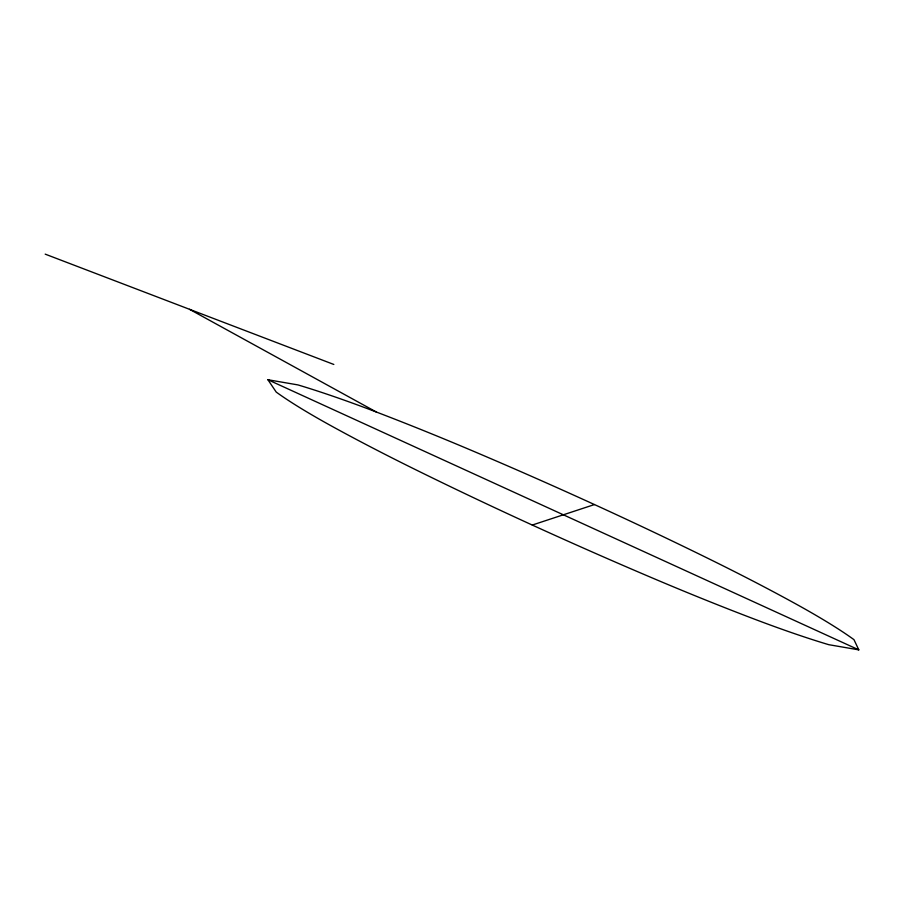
<?xml version="1.0" encoding="UTF-8"?>
<svg xmlns="http://www.w3.org/2000/svg" width="904" height="904" viewBox="0 0 904 904"><rect width="100%" height="100%" fill="white"/><g stroke="black" fill="none" stroke-linecap="round" stroke-linejoin="round"><path stroke-width="1.36" d="M532.264 525.043L594.448 504.556M267.912 379.736L297.936 384.912A238.984 27.888 23.7 0 1 376.437 412.054A374.29 43.674 23.7 0 1 473.278 451.164A565.452 65.969 23.7 0 1 710.533 559.632A374.29 43.674 23.7 0 1 794.254 603.058A253.764 29.606 23.7 0 1 853.975 639.659L858.8 649.863L828.776 644.688A238.984 27.888 23.7 0 1 750.275 617.545A374.29 43.674 23.7 0 1 653.434 578.436A565.452 65.969 23.7 0 1 416.179 469.967A374.29 43.674 23.7 0 1 332.457 426.541A238.984 27.888 23.7 0 1 276.217 392.076L267.912 379.736L858.8 649.863M45.2 254.137L333.825 364.459M189.512 309.304L376.437 412.054"/></g></svg>
